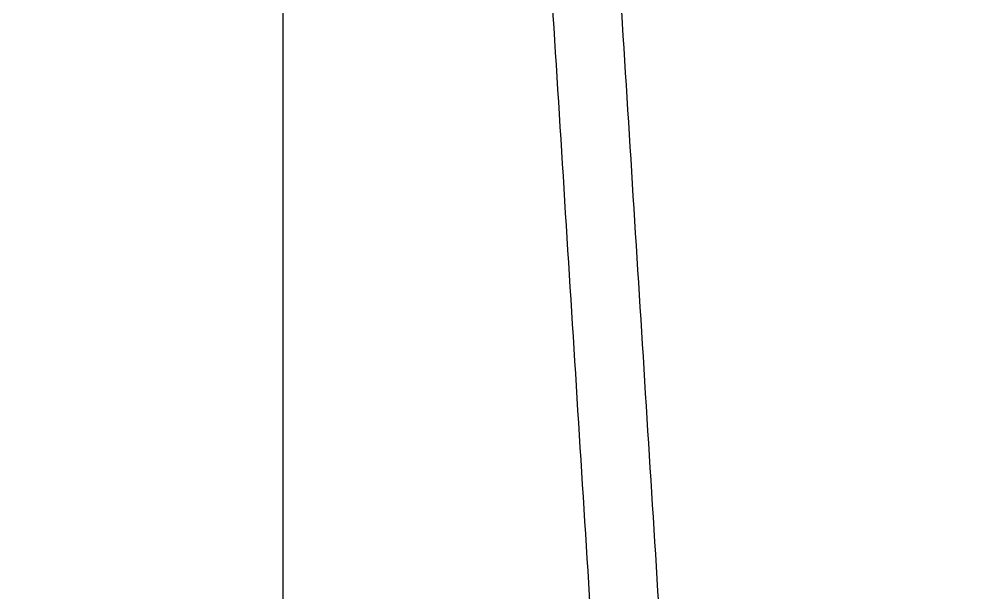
# Model space of a CAD drawing. Header units: millimetres. Extents: x -610 to 610, y -610 to 610.
# Drawn here: x -26.8 to 69.9, y -519.4 to -461.1 of the extents above; entities that cross this region are included whole.
import ezdxf

# ---------------------------------------------------------------- set-up
doc = ezdxf.new("R2010")
doc.units = ezdxf.units.MM
doc.layers.add('base', color=7, linetype='Continuous', true_color=0xffecbc)

msp = doc.modelspace()

# ---------------------------------------------------------------- linework, layer by layer
at = {"layer": 'base'}
for p, q in [((0, -601.5, -13.034), (0, -7, -13.034)), ((0, -601.5, 258.966), (0, -26, 258.966)), ((0, -580.758, 4.966), (0, -69, 4.966)), ((0, -545.734, 240.966), (0, -220.555, 240.966))]:
    msp.add_line(p, q, dxfattribs=at)
at = {"layer": 'base', "extrusion": (0, 0, -1)}
for centre, radius in [((0, 0, 3.534), 610), ((0, 0, 4.534), 610), ((0, 0, -2.476), 607.51), ((0, 0, 10.545), 607.51), ((0, 0, -4.966), 601.5), ((0, 0, 13.034), 601.5)]:
    msp.add_circle(centre, radius, dxfattribs=at)
at = {"layer": 'base'}
for centre, radius in [((0, 0, 249.466), 610), ((0, 0, 250.466), 610), ((0, 0, 243.455), 607.51), ((0, 0, 256.476), 607.51), ((0, 0, 240.966), 601.5), ((0, 0, 258.966), 601.5)]:
    msp.add_circle(centre, radius, dxfattribs=at)
for points, weights, knots in [([(-495.198, -356.201, -4.034), (-851.399, 138.996, -4.034), (-356.201, 495.198, -4.034), (138.996, 851.399, -4.034), (495.198, 356.201, -4.034), (851.399, -138.996, -4.034), (356.201, -495.198, -4.034), (-138.996, -851.399, -4.034), (-495.198, -356.201, -4.034)], [1, 0.707106781187, 1, 0.707106781187, 1, 0.707106781187, 1, 0.707106781187, 1], [0, 0, 0, 958.185759, 958.185759, 1916.371519, 1916.371519, 2874.557278, 2874.557278, 3832.743037, 3832.743037, 3832.743037]), ([(-610, 0, 249.966), (-610, -610, 249.966), (0, -610, 249.966), (610, -610, 249.966), (610, 0, 249.966), (610, 610, 249.966), (0, 610, 249.966), (-610, 610, 249.966), (-610, 0, 249.966)], [1, 0.707106781187, 1, 0.707106781187, 1, 0.707106781187, 1, 0.707106781187, 1], [0, 0, 0, 958.185759, 958.185759, 1916.371519, 1916.371519, 2874.557278, 2874.557278, 3832.743037, 3832.743037, 3832.743037]), ([(32.649, -544.756, 240.966), (-510.363, -577.301, 240.966), (-544.649, -34.396, 240.966), (-578.935, 508.509, 240.966), (-36.142, 544.535, 240.966), (506.65, 580.562, 240.966), (544.417, 37.888, 240.966), (582.184, -504.785, 240.966), (39.634, -544.292, 240.966)], [1, 0.708239625255, 1, 0.708239625255, 1, 0.708239625255, 1, 0.708239625255, 1], [654.018286, 654.018286, 654.018286, 1509.504571, 1509.504571, 2364.990855, 2364.990855, 3220.47714, 3220.47714, 4075.963425, 4075.963425, 4075.963425]), ([(32.649, -544.756, 244.966), (-510.363, -577.301, 244.966), (-544.649, -34.396, 244.966), (-578.935, 508.509, 244.966), (-36.142, 544.535, 244.966), (506.65, 580.562, 244.966), (544.417, 37.888, 244.966), (582.184, -504.785, 244.966), (39.634, -544.292, 244.966)], [1, 0.708239625255, 1, 0.708239625255, 1, 0.708239625255, 1, 0.708239625255, 1], [654.018286, 654.018286, 654.018286, 1509.504571, 1509.504571, 2364.990855, 2364.990855, 3220.47714, 3220.47714, 4075.963425, 4075.963425, 4075.963425]), ([(32.649, -544.756, 242.966), (-510.363, -577.301, 242.966), (-544.649, -34.396, 242.966), (-578.935, 508.509, 242.966), (-36.142, 544.535, 242.966), (506.65, 580.562, 242.966), (544.417, 37.888, 242.966), (582.184, -504.785, 242.966), (39.634, -544.292, 242.966)], [1, 0.708239625255, 1, 0.708239625255, 1, 0.708239625255, 1, 0.708239625255, 1], [654.018286, 654.018286, 654.018286, 1509.504571, 1509.504571, 2364.990855, 2364.990855, 3220.47714, 3220.47714, 4075.963425, 4075.963425, 4075.963425])]:
    msp.add_rational_spline(points, weights, degree=2, knots=knots, dxfattribs=at)
for points in [[(12.602, -223.857, 240.966), (22.626, -384.306, 240.966), (32.649, -544.756, 240.966)], [(12.602, -223.857, 244.966), (22.626, -384.306, 244.966), (32.649, -544.756, 244.966)], [(12.602, -223.857, 242.966), (22.626, -384.306, 242.966), (32.649, -544.756, 242.966)], [(39.634, -544.292, 240.966), (29.611, -383.856, 240.966), (19.588, -223.42, 240.966)], [(39.634, -544.292, 244.966), (29.611, -383.856, 244.966), (19.588, -223.42, 244.966)], [(39.634, -544.292, 242.966), (29.611, -383.856, 242.966), (19.588, -223.42, 242.966)], [(-20.662, -571.622, 244.966), (-204.811, -504.597, 244.966), (-388.959, -437.573, 244.966)], [(-373.304, -444.886, 4.966), (-186.652, -512.822, 4.966), (0, -580.758, 4.966)], [(-373.304, -444.886, 0.966), (-186.652, -512.822, 0.966), (0, -580.758, 0.966)], [(-373.304, -444.886, 2.966), (-186.652, -512.822, 2.966), (0, -580.758, 2.966)], [(0, -580.758, 4.966), (186.652, -512.822, 4.966), (373.304, -444.886, 4.966)], [(0, -580.758, 0.966), (186.652, -512.822, 0.966), (373.304, -444.886, 0.966)], [(0, -580.758, 2.966), (186.652, -512.822, 2.966), (373.304, -444.886, 2.966)], [(-23.74, -580.079, 244.966), (-207.889, -513.054, 244.966), (-392.037, -446.03, 244.966)], [(-363.201, -446.948, 0.966), (-186.021, -511.436, 0.966), (-8.84, -575.925, 0.966)], [(9.748, -577.722, 0.966), (186.929, -513.234, 0.966), (364.109, -448.745, 0.966)], [(352.287, -453.048, 244.966), (168.139, -520.073, 244.966), (-16.009, -587.097, 244.966)], [(-26.819, -588.536, 244.966), (-210.967, -521.512, 244.966), (-395.115, -454.487, 244.966)], [(-366.279, -455.405, 0.966), (-189.099, -519.893, 0.966), (-11.918, -584.382, 0.966)], [(12.827, -586.18, 0.966), (190.007, -521.691, 0.966), (367.188, -457.203, 0.966)], [(-2.052, -599.166, 4.966), (-192.808, -529.736, 4.966), (-383.564, -460.307, 4.966)], [(-2.052, -599.166, 0.966), (-192.808, -529.736, 0.966), (-383.564, -460.307, 0.966)], [(-2.052, -599.166, 2.966), (-192.808, -529.736, 2.966), (-383.564, -460.307, 2.966)], [(383.564, -460.307, 4.966), (192.808, -529.736, 4.966), (2.052, -599.166, 4.966)], [(383.564, -460.307, 0.966), (192.808, -529.736, 0.966), (2.052, -599.166, 0.966)], [(383.564, -460.307, 2.966), (192.808, -529.736, 2.966), (2.052, -599.166, 2.966)], [(355.365, -461.506, 244.966), (171.217, -528.53, 244.966), (-12.931, -595.555, 244.966)], [(-369.357, -463.862, 0.966), (-192.177, -528.351, 0.966), (-14.996, -592.839, 0.966)], [(15.905, -594.637, 0.966), (193.085, -530.148, 0.966), (370.266, -465.66, 0.966)], [(358.444, -469.963, 244.966), (174.295, -536.987, 244.966), (-9.853, -604.012, 244.966)]]:
    msp.add_open_spline(points, degree=2, dxfattribs=at)

doc.saveas('drawing.dxf')
